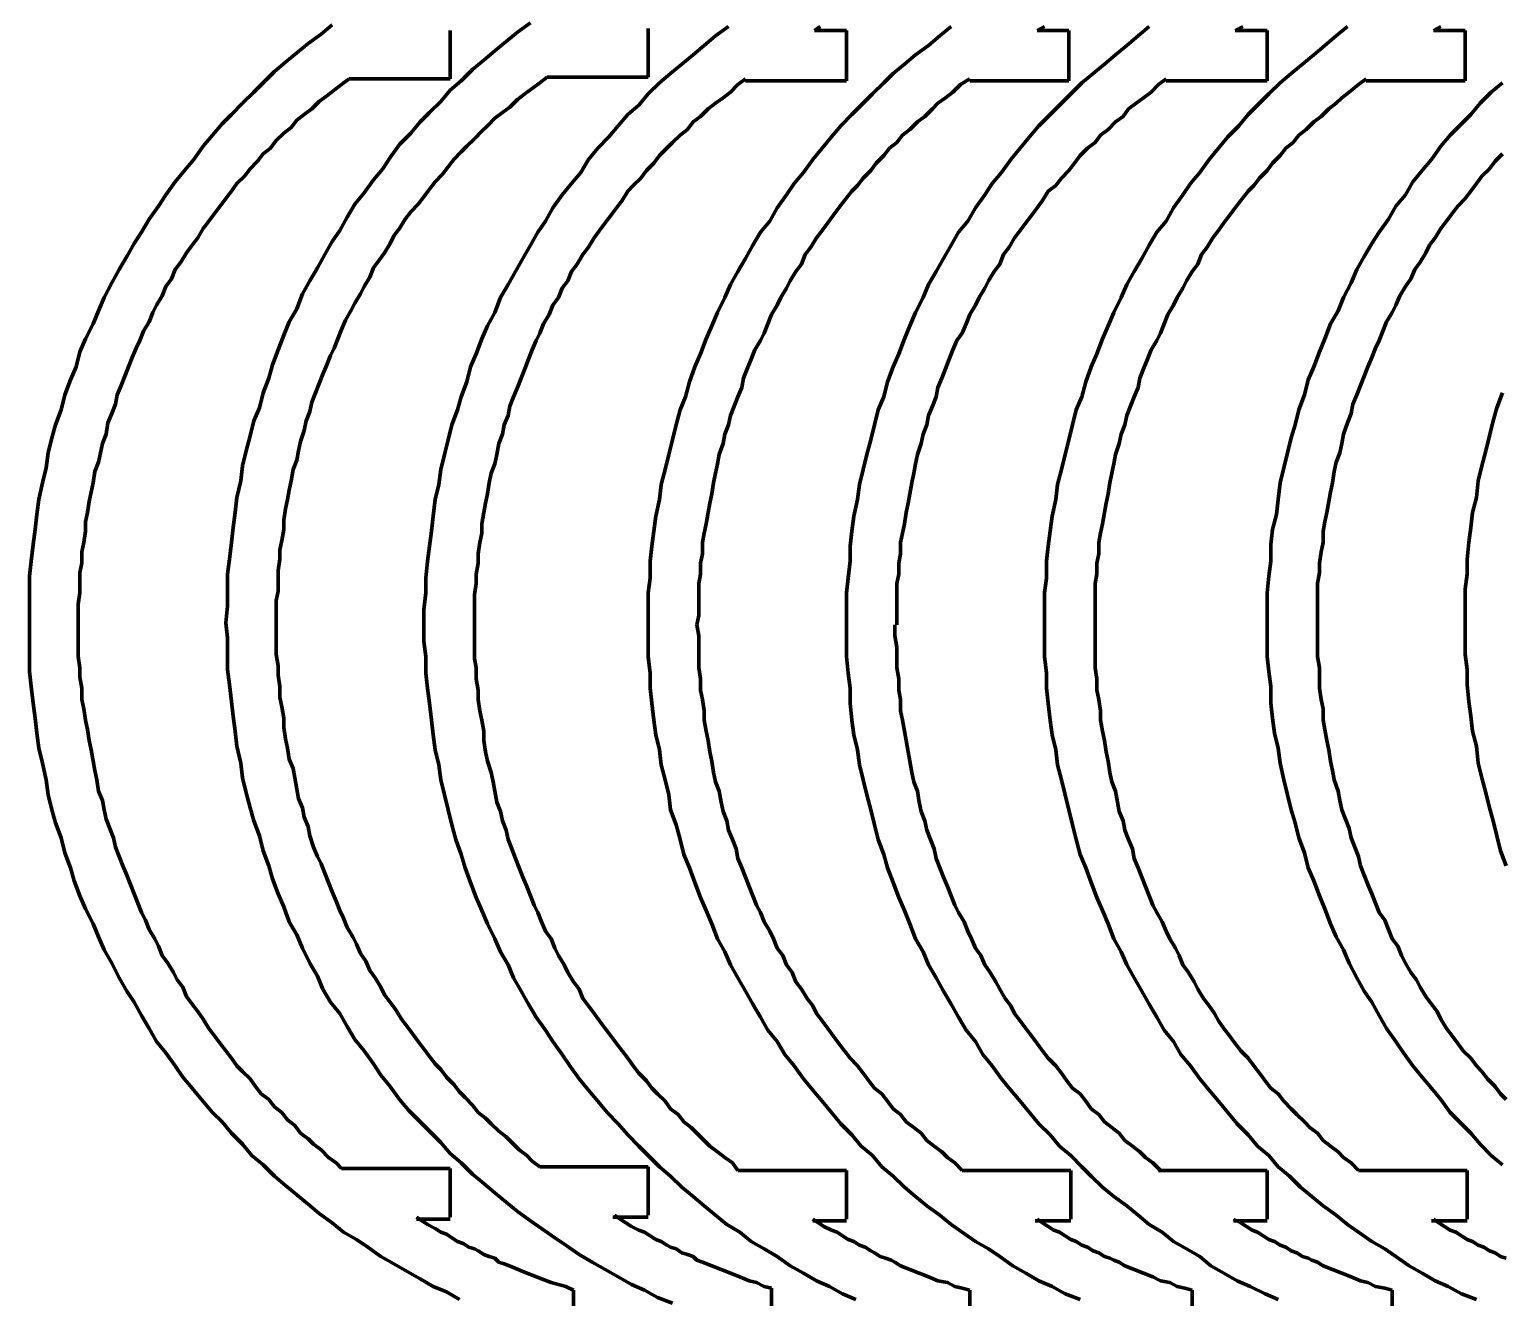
# Model space of a CAD drawing. Header units: inches. Extents: x 3 to 395, y -1 to 557.
# Drawn here: x 9 to 96.6, y 389.6 to 464.9 of the extents above; entities that cross this region are included whole.
import ezdxf

# ---------------------------------------------------------------- set-up
doc = ezdxf.new("R2010")
doc.units = ezdxf.units.IN
doc.layers.add('P', color=250, linetype='CONTINUOUS', lineweight=100)

msp = doc.modelspace()

# ---------------------------------------------------------------- linework, layer by layer
at = {"layer": 'P', "color": 0, "linetype": 'CONTINUOUS'}
for points in [[(9, 429.556), (9, 430.556), (9, 431.444), (9, 432.444), (9.111, 433.333), (9.222, 434.333), (9.333, 435.222), (9.444, 436.111), (9.556, 437), (9.778, 438), (10, 438.889), (10.111, 439.778), (10.333, 440.667), (10.556, 441.444), (10.889, 442.333), (11.111, 443.222), (11.444, 444.111), (11.778, 444.889), (12, 445.778), (12.333, 446.556), (12.778, 447.444), (13.111, 448.222), (13.444, 449), (13.889, 449.889), (14.333, 450.667), (14.778, 451.444), (15.222, 452.222), (15.667, 452.889), (16.111, 453.667), (16.667, 454.444), (17.111, 455.111), (17.667, 455.889), (18.222, 456.556), (18.778, 457.222), (19.333, 458), (19.889, 458.667), (20.444, 459.333), (21, 459.889), (21.667, 460.556), (22.333, 461.222), (22.889, 461.778), (23.556, 462.444), (24.222, 463), (24.889, 463.556), (25.556, 464.111), (26.333, 464.667), (27, 465.222)], [(20.667, 429.667), (20.778, 430.667), (20.778, 431.667), (20.778, 432.556), (20.889, 433.444), (21, 434.444), (21.111, 435.333), (21.222, 436.222), (21.333, 437.111), (21.556, 438.111), (21.667, 439), (21.889, 439.889), (22.111, 440.778), (22.333, 441.667), (22.667, 442.444), (22.889, 443.333), (23.222, 444.222), (23.444, 445), (23.778, 445.889), (24.111, 446.778), (24.444, 447.556), (24.889, 448.333), (25.222, 449.222), (25.667, 450), (26.111, 450.778), (26.556, 451.556), (27, 452.333), (27.444, 453), (27.889, 453.778), (28.333, 454.556), (28.889, 455.222), (29.444, 456), (30, 456.667), (30.444, 457.333), (31, 458.111), (31.667, 458.778), (32.222, 459.444), (32.778, 460), (33.444, 460.667), (34, 461.333), (34.667, 461.889), (35.333, 462.556), (36, 463.111), (36.667, 463.667), (37.333, 464.222), (38, 464.778), (38.778, 465.333)], [(32.444, 429.556), (32.444, 430.444), (32.556, 431.444), (32.556, 432.333), (32.667, 433.333), (32.778, 434.222), (32.889, 435.111), (33, 436), (33.111, 437), (33.333, 437.889), (33.444, 438.778), (33.667, 439.667), (33.889, 440.556), (34.111, 441.444), (34.444, 442.333), (34.667, 443.111), (35, 444), (35.222, 444.889), (35.556, 445.667), (35.889, 446.556), (36.222, 447.333), (36.667, 448.111), (37, 449), (37.444, 449.778), (37.889, 450.556), (38.333, 451.333), (38.778, 452.111), (39.222, 452.889), (39.667, 453.556), (40.111, 454.333), (40.667, 455.111), (41.222, 455.778), (41.778, 456.444), (42.222, 457.222), (42.778, 457.889), (43.444, 458.556), (44, 459.222), (44.556, 459.889), (45.222, 460.444), (45.778, 461.111), (46.444, 461.778), (47.111, 462.333), (47.778, 462.889), (48.444, 463.444), (49.111, 464), (49.778, 464.556), (50.556, 465.111)], [(45.778, 429.556), (45.778, 430.444), (45.778, 431.444), (45.889, 432.333), (45.889, 433.333), (46, 434.222), (46.111, 435.111), (46.222, 436), (46.444, 437), (46.556, 437.889), (46.778, 438.778), (47, 439.667), (47.222, 440.556), (47.444, 441.444), (47.667, 442.333), (48, 443.111), (48.222, 444), (48.556, 444.889), (48.889, 445.667), (49.222, 446.556), (49.556, 447.333), (49.889, 448.111), (50.333, 449), (50.667, 449.778), (51.111, 450.556), (51.556, 451.333), (52, 452.111), (52.444, 452.889), (53, 453.556), (53.444, 454.333), (54, 455.111), (54.444, 455.778), (55, 456.444), (55.556, 457.222), (56.111, 457.889), (56.667, 458.556), (57.222, 459.222), (57.889, 459.889), (58.444, 460.444), (59.111, 461.111), (59.778, 461.778), (60.333, 462.333), (61, 462.889), (61.667, 463.444), (62.444, 464), (63.111, 464.556), (63.778, 465.111)], [(45.778, 465), (45.778, 462.111)], [(55.667, 464.889), (56, 465.111)], [(57.556, 429.556), (57.556, 430.444), (57.556, 431.444), (57.667, 432.333), (57.778, 433.333), (57.778, 434.222), (57.889, 435.111), (58, 436), (58.222, 437), (58.333, 437.889), (58.556, 438.778), (58.778, 439.667), (59, 440.556), (59.222, 441.444), (59.444, 442.333), (59.778, 443.111), (60, 444), (60.333, 444.889), (60.667, 445.667), (61, 446.556), (61.333, 447.333), (61.667, 448.111), (62.111, 449), (62.444, 449.778), (62.889, 450.556), (63.333, 451.333), (63.778, 452.111), (64.222, 452.889), (64.778, 453.556), (65.222, 454.333), (65.778, 455.111), (66.222, 455.778), (66.778, 456.444), (67.333, 457.222), (67.889, 457.889), (68.444, 458.556), (69, 459.222), (69.667, 459.889), (70.222, 460.444), (70.889, 461.111), (71.556, 461.778), (72.222, 462.333), (72.889, 462.889), (73.556, 463.444), (74.222, 464), (74.889, 464.556), (75.556, 465.111)], [(68.889, 464.889), (69.333, 465.111)], [(69.333, 429.556), (69.333, 430.444), (69.333, 431.444), (69.444, 432.333), (69.444, 433.333), (69.556, 434.222), (69.667, 435.111), (69.778, 436), (70, 437), (70.111, 437.889), (70.333, 438.778), (70.556, 439.667), (70.778, 440.556), (71, 441.444), (71.222, 442.333), (71.556, 443.111), (71.778, 444), (72.111, 444.889), (72.444, 445.667), (72.778, 446.556), (73.111, 447.333), (73.444, 448.111), (73.889, 449), (74.222, 449.778), (74.667, 450.556), (75.111, 451.333), (75.556, 452.111), (76, 452.889), (76.556, 453.556), (77, 454.333), (77.556, 455.111), (78, 455.778), (78.556, 456.444), (79.111, 457.222), (79.667, 457.889), (80.222, 458.556), (80.889, 459.222), (81.444, 459.889), (82, 460.444), (82.667, 461.111), (83.333, 461.778), (84, 462.333), (84.667, 462.889), (85.333, 463.444), (86, 464), (86.667, 464.556), (87.333, 465.111)], [(80.667, 464.889), (81.111, 465.111)], [(92.444, 464.889), (92.889, 465.111)], [(34, 464.889), (34, 462)], [(55.667, 464.889), (57.556, 464.889)], [(57.556, 464.889), (57.556, 461.889)], [(68.889, 464.889), (70.778, 464.889)], [(70.778, 464.889), (70.778, 461.889)], [(80.667, 464.889), (82.556, 464.889)], [(82.556, 464.889), (82.556, 461.889)], [(92.444, 464.889), (94.333, 464.889)], [(94.333, 464.889), (94.333, 461.889)], [(11.889, 429.556), (11.889, 430.222), (11.889, 430.778), (12, 431.444), (12, 432), (12, 432.667), (12.111, 433.222), (12.111, 433.889), (12.222, 434.444), (12.333, 435.111), (12.333, 435.667), (12.444, 436.222), (12.556, 436.889), (12.667, 437.444), (12.778, 438), (12.889, 438.667), (13.111, 439.222), (13.222, 439.778), (13.333, 440.333), (13.556, 440.889), (13.667, 441.556), (13.889, 442.111), (14.111, 442.667), (14.222, 443.222), (14.444, 443.778), (14.667, 444.333), (14.889, 444.889), (15.111, 445.444), (15.333, 446), (15.556, 446.444), (15.778, 447), (16.111, 447.556), (16.333, 448.111), (16.556, 448.556), (16.889, 449.111), (17.111, 449.667), (17.444, 450.111), (17.667, 450.667), (18, 451.111), (18.333, 451.667), (18.667, 452.111), (19, 452.556), (19.333, 453.111), (19.667, 453.556), (20, 454), (20.333, 454.444), (20.667, 454.889), (21, 455.333), (21.333, 455.778), (21.778, 456.222), (22.111, 456.667), (22.556, 457.111), (22.889, 457.556), (23.333, 457.889), (23.667, 458.333), (24.111, 458.778), (24.556, 459.111), (24.889, 459.556), (25.333, 459.889), (25.778, 460.222), (26.222, 460.667), (26.667, 461), (27.111, 461.333), (27.556, 461.667), (28, 462)], [(23.667, 429.667), (23.667, 430.333), (23.667, 431), (23.778, 431.556), (23.778, 432.222), (23.778, 432.778), (23.889, 433.444), (23.889, 434), (24, 434.556), (24.111, 435.222), (24.111, 435.778), (24.222, 436.444), (24.333, 437), (24.444, 437.556), (24.556, 438.111), (24.667, 438.778), (24.889, 439.333), (25, 439.889), (25.111, 440.444), (25.333, 441.111), (25.444, 441.667), (25.667, 442.222), (25.778, 442.778), (26, 443.333), (26.222, 443.889), (26.444, 444.444), (26.667, 445), (26.889, 445.556), (27.111, 446), (27.333, 446.556), (27.556, 447.111), (27.778, 447.667), (28.111, 448.222), (28.333, 448.667), (28.667, 449.222), (28.889, 449.667), (29.222, 450.222), (29.444, 450.778), (29.778, 451.222), (30.111, 451.667), (30.444, 452.222), (30.667, 452.667), (31, 453.111), (31.333, 453.667), (31.667, 454.111), (32.111, 454.556), (32.444, 455), (32.778, 455.444), (33.111, 455.889), (33.556, 456.333), (33.889, 456.778), (34.222, 457.222), (34.667, 457.667), (35, 458), (35.444, 458.444), (35.889, 458.889), (36.222, 459.222), (36.667, 459.667), (37.111, 460), (37.556, 460.333), (38, 460.778), (38.444, 461.111), (38.889, 461.444), (39.333, 461.778), (39.778, 462.111)], [(28, 462), (34, 462)], [(35.444, 429.556), (35.444, 430.111), (35.444, 430.778), (35.444, 431.333), (35.556, 432), (35.556, 432.556), (35.667, 433.222), (35.667, 433.778), (35.778, 434.444), (35.889, 435), (35.889, 435.556), (36, 436.222), (36.111, 436.778), (36.222, 437.333), (36.333, 438), (36.444, 438.556), (36.667, 439.111), (36.778, 439.667), (36.889, 440.333), (37.111, 440.889), (37.222, 441.444), (37.444, 442), (37.556, 442.556), (37.778, 443.111), (38, 443.667), (38.222, 444.222), (38.444, 444.778), (38.667, 445.333), (38.889, 445.889), (39.111, 446.444), (39.333, 446.889), (39.556, 447.444), (39.889, 448), (40.111, 448.556), (40.444, 449), (40.667, 449.556), (41, 450), (41.222, 450.556), (41.556, 451), (41.889, 451.556), (42.222, 452), (42.556, 452.556), (42.889, 453), (43.222, 453.444), (43.556, 453.889), (43.889, 454.333), (44.222, 454.778), (44.556, 455.333), (44.889, 455.667), (45.333, 456.111), (45.667, 456.556), (46.111, 457), (46.444, 457.444), (46.889, 457.889), (47.222, 458.222), (47.667, 458.667), (48.111, 459), (48.444, 459.444), (48.889, 459.778), (49.333, 460.222), (49.778, 460.556), (50.222, 460.889), (50.667, 461.222), (51.111, 461.667), (51.556, 462)], [(39.778, 462.111), (45.778, 462.111)], [(48.667, 429.556), (48.778, 430.111), (48.778, 430.778), (48.778, 431.333), (48.778, 432), (48.889, 432.556), (48.889, 433.222), (49, 433.778), (49, 434.444), (49.111, 435), (49.222, 435.556), (49.333, 436.222), (49.444, 436.778), (49.556, 437.333), (49.667, 438), (49.778, 438.556), (49.889, 439.111), (50, 439.667), (50.222, 440.333), (50.333, 440.889), (50.556, 441.444), (50.667, 442), (50.889, 442.556), (51.111, 443.111), (51.333, 443.667), (51.444, 444.222), (51.667, 444.778), (51.889, 445.333), (52.111, 445.889), (52.444, 446.444), (52.667, 446.889), (52.889, 447.444), (53.111, 448), (53.444, 448.556), (53.667, 449), (54, 449.556), (54.222, 450), (54.556, 450.556), (54.889, 451), (55.111, 451.556), (55.444, 452), (55.778, 452.556), (56.111, 453), (56.444, 453.444), (56.778, 453.889), (57.111, 454.333), (57.444, 454.778), (57.889, 455.333), (58.222, 455.667), (58.556, 456.111), (59, 456.556), (59.333, 457), (59.778, 457.444), (60.111, 457.889), (60.556, 458.222), (60.889, 458.667), (61.333, 459), (61.778, 459.444), (62.222, 459.778), (62.667, 460.222), (63, 460.556), (63.444, 460.889), (63.889, 461.222), (64.333, 461.667), (64.889, 462)], [(51.556, 461.889), (57.556, 461.889)], [(60.556, 429.556), (60.556, 430.111), (60.556, 430.778), (60.556, 431.333), (60.556, 432), (60.667, 432.556), (60.667, 433.222), (60.778, 433.778), (60.778, 434.444), (60.889, 435), (61, 435.556), (61.111, 436.222), (61.222, 436.778), (61.333, 437.333), (61.444, 438), (61.556, 438.556), (61.667, 439.111), (61.778, 439.667), (62, 440.333), (62.111, 440.889), (62.333, 441.444), (62.444, 442), (62.667, 442.556), (62.889, 443.111), (63, 443.667), (63.222, 444.222), (63.444, 444.778), (63.667, 445.333), (63.889, 445.889), (64.111, 446.444), (64.444, 446.889), (64.667, 447.444), (64.889, 448), (65.222, 448.556), (65.444, 449), (65.778, 449.556), (66, 450), (66.333, 450.556), (66.667, 451), (66.889, 451.556), (67.222, 452), (67.556, 452.556), (67.889, 453), (68.222, 453.444), (68.556, 453.889), (68.889, 454.333), (69.222, 454.778), (69.556, 455.333), (70, 455.667), (70.333, 456.111), (70.778, 456.556), (71.111, 457), (71.444, 457.444), (71.889, 457.889), (72.333, 458.222), (72.667, 458.667), (73.111, 459), (73.556, 459.444), (74, 459.778), (74.333, 460.222), (74.778, 460.556), (75.222, 460.889), (75.667, 461.222), (76.111, 461.667), (76.556, 462)], [(64.889, 461.889), (70.778, 461.889)], [(72.333, 429.556), (72.333, 430.111), (72.333, 430.778), (72.333, 431.333), (72.333, 432), (72.444, 432.556), (72.444, 433.222), (72.556, 433.778), (72.556, 434.444), (72.667, 435), (72.778, 435.556), (72.889, 436.222), (73, 436.778), (73.111, 437.333), (73.222, 438), (73.333, 438.556), (73.444, 439.111), (73.556, 439.667), (73.778, 440.333), (73.889, 440.889), (74.111, 441.444), (74.222, 442), (74.444, 442.556), (74.667, 443.111), (74.889, 443.667), (75, 444.222), (75.222, 444.778), (75.444, 445.333), (75.667, 445.889), (76, 446.444), (76.222, 446.889), (76.444, 447.444), (76.667, 448), (77, 448.556), (77.222, 449), (77.556, 449.556), (77.778, 450), (78.111, 450.556), (78.444, 451), (78.667, 451.556), (79, 452), (79.333, 452.556), (79.667, 453), (80, 453.444), (80.333, 453.889), (80.667, 454.333), (81, 454.778), (81.444, 455.333), (81.778, 455.667), (82.111, 456.111), (82.556, 456.556), (82.889, 457), (83.333, 457.444), (83.667, 457.889), (84.111, 458.222), (84.444, 458.667), (84.889, 459), (85.333, 459.444), (85.778, 459.778), (86.222, 460.222), (86.667, 460.556), (87, 460.889), (87.444, 461.222), (88, 461.667), (88.444, 462)], [(76.556, 461.889), (82.556, 461.889)], [(82.556, 429.556), (82.556, 430.556), (82.556, 431.444), (82.667, 432.444), (82.778, 433.333), (82.778, 434.333), (82.889, 435.222), (83.111, 436.111), (83.222, 437), (83.333, 438), (83.556, 438.889), (83.778, 439.778), (84, 440.667), (84.222, 441.444), (84.444, 442.333), (84.778, 443.222), (85, 444.111), (85.333, 444.889), (85.667, 445.778), (86, 446.556), (86.333, 447.444), (86.778, 448.222), (87.111, 449), (87.556, 449.889), (87.889, 450.667), (88.333, 451.444), (88.778, 452.222), (89.222, 452.889), (89.778, 453.667), (90.222, 454.444), (90.778, 455.111), (91.222, 455.889), (91.778, 456.556), (92.333, 457.222), (92.889, 458), (93.444, 458.667), (94.111, 459.333), (94.667, 459.889), (95.222, 460.556), (95.889, 461.222), (96.556, 461.778)], [(88.444, 461.889), (94.333, 461.889)], [(85.556, 429.556), (85.556, 430.222), (85.556, 430.778), (85.556, 431.444), (85.556, 432), (85.667, 432.667), (85.667, 433.222), (85.778, 433.889), (85.889, 434.444), (85.889, 435.111), (86, 435.667), (86.111, 436.222), (86.222, 436.889), (86.333, 437.444), (86.444, 438), (86.556, 438.667), (86.667, 439.222), (86.889, 439.778), (87, 440.333), (87.111, 440.889), (87.333, 441.556), (87.556, 442.111), (87.667, 442.667), (87.889, 443.222), (88.111, 443.778), (88.333, 444.333), (88.556, 444.889), (88.778, 445.444), (89, 446), (89.222, 446.444), (89.444, 447), (89.667, 447.556), (90, 448.111), (90.222, 448.556), (90.444, 449.111), (90.778, 449.667), (91.111, 450.111), (91.333, 450.667), (91.667, 451.111), (92, 451.667), (92.222, 452.111), (92.556, 452.556), (92.889, 453.111), (93.222, 453.556), (93.556, 454), (93.889, 454.444), (94.333, 454.889), (94.667, 455.333), (95, 455.778), (95.333, 456.222), (95.778, 456.667), (96.111, 457.111), (96.556, 457.556)], [(94.333, 429.667), (94.333, 430.667), (94.333, 431.667), (94.444, 432.556), (94.444, 433.444), (94.556, 434.444), (94.667, 435.333), (94.778, 436.222), (95, 437.111), (95.111, 438.111), (95.333, 439), (95.556, 439.889), (95.778, 440.778), (96, 441.667), (96.222, 442.444), (96.556, 443.333)], [(34.556, 389.444), (33.778, 389.889), (33, 390.222), (32.222, 390.667), (31.444, 391.111), (30.667, 391.556), (29.889, 392), (29.111, 392.556), (28.444, 393), (27.667, 393.444), (27, 394), (26.222, 394.556), (25.556, 395.111), (24.889, 395.667), (24.222, 396.222), (23.556, 396.778), (22.889, 397.444), (22.222, 398), (21.667, 398.667), (21, 399.333), (20.444, 400), (19.889, 400.556), (19.222, 401.333), (18.667, 402), (18.111, 402.667), (17.667, 403.333), (17.111, 404.111), (16.556, 404.778), (16.111, 405.556), (15.667, 406.333), (15.222, 407.111), (14.778, 407.778), (14.333, 408.556), (13.889, 409.444), (13.444, 410.222), (13.111, 411), (12.778, 411.778), (12.333, 412.667), (12, 413.444), (11.667, 414.333), (11.444, 415.111), (11.111, 416), (10.889, 416.889), (10.556, 417.778), (10.333, 418.556), (10.111, 419.444), (10, 420.333), (9.778, 421.333), (9.556, 422.222), (9.444, 423.111), (9.333, 424), (9.222, 424.889), (9.111, 425.889), (9, 426.778), (9, 427.667), (9, 428.667), (9, 429.556)], [(27.556, 397.222), (27.222, 397.556), (26.778, 397.889), (26.333, 398.333), (25.889, 398.667), (25.556, 399), (25.111, 399.333), (24.778, 399.778), (24.333, 400.111), (24, 400.556), (23.556, 400.889), (23.222, 401.333), (22.778, 401.667), (22.444, 402.111), (22.111, 402.556), (21.667, 403), (21.333, 403.333), (21, 403.778), (20.667, 404.222), (20.333, 404.667), (20, 405.111), (19.667, 405.556), (19.333, 406.111), (19, 406.556), (18.667, 407), (18.333, 407.444), (18.111, 408), (17.778, 408.444), (17.556, 408.889), (17.222, 409.444), (16.889, 409.889), (16.667, 410.444), (16.444, 410.889), (16.111, 411.444), (15.889, 412), (15.667, 412.444), (15.444, 413), (15.222, 413.556), (15, 414.111), (14.778, 414.667), (14.556, 415.222), (14.333, 415.778), (14.111, 416.333), (14, 416.889), (13.778, 417.444), (13.556, 418), (13.444, 418.556), (13.333, 419.111), (13.111, 419.667), (13, 420.333), (12.889, 420.889), (12.778, 421.444), (12.667, 422.111), (12.556, 422.667), (12.444, 423.333), (12.333, 423.889), (12.222, 424.556), (12.111, 425.111), (12.111, 425.778), (12, 426.444), (12, 427), (11.889, 427.667), (11.889, 428.333), (11.889, 429), (11.889, 429.556)], [(47.222, 389.222), (46.333, 389.556), (45.556, 390), (44.778, 390.333), (44, 390.778), (43.222, 391.222), (42.444, 391.667), (41.667, 392.111), (40.889, 392.667), (40.222, 393.111), (39.444, 393.667), (38.778, 394.111), (38, 394.667), (37.333, 395.222), (36.667, 395.778), (36, 396.333), (35.333, 396.889), (34.667, 397.556), (34, 398.111), (33.444, 398.778), (32.778, 399.444), (32.222, 400), (31.556, 400.667), (31, 401.333), (30.444, 402.111), (29.889, 402.778), (29.444, 403.444), (28.889, 404.222), (28.333, 404.889), (27.889, 405.667), (27.444, 406.444), (26.889, 407.111), (26.444, 407.889), (26.111, 408.667), (25.667, 409.444), (25.222, 410.333), (24.889, 411.111), (24.444, 411.889), (24.111, 412.778), (23.778, 413.556), (23.444, 414.444), (23.222, 415.222), (22.889, 416.111), (22.667, 417), (22.333, 417.889), (22.111, 418.667), (21.889, 419.556), (21.667, 420.444), (21.556, 421.333), (21.333, 422.333), (21.222, 423.222), (21.111, 424.111), (21, 425), (20.889, 426), (20.778, 426.889), (20.778, 427.778), (20.778, 428.778), (20.667, 429.667)], [(39.333, 397.333), (38.889, 397.667), (38.556, 398), (38.111, 398.333), (37.667, 398.778), (37.333, 399.111), (36.889, 399.444), (36.444, 399.889), (36.111, 400.222), (35.667, 400.556), (35.333, 401), (34.889, 401.444), (34.556, 401.778), (34.222, 402.222), (33.778, 402.667), (33.444, 403.111), (33.111, 403.444), (32.778, 403.889), (32.444, 404.333), (32.111, 404.778), (31.778, 405.222), (31.444, 405.667), (31.111, 406.111), (30.778, 406.667), (30.444, 407.111), (30.111, 407.556), (29.889, 408), (29.556, 408.556), (29.222, 409), (29, 409.556), (28.667, 410), (28.444, 410.556), (28.222, 411), (27.889, 411.556), (27.667, 412.111), (27.444, 412.556), (27.222, 413.111), (27, 413.667), (26.778, 414.222), (26.556, 414.778), (26.333, 415.333), (26.111, 415.778), (25.889, 416.333), (25.667, 417), (25.556, 417.556), (25.333, 418.111), (25.222, 418.667), (25, 419.222), (24.889, 419.778), (24.778, 420.444), (24.667, 421), (24.444, 421.556), (24.333, 422.222), (24.222, 422.778), (24.111, 423.444), (24.111, 424), (24, 424.667), (23.889, 425.222), (23.889, 425.889), (23.778, 426.556), (23.778, 427.111), (23.667, 427.778), (23.667, 428.444), (23.667, 429.111), (23.667, 429.667)], [(58.111, 389.444), (57.333, 389.778), (56.556, 390.222), (55.778, 390.556), (55, 391), (54.222, 391.444), (53.444, 392), (52.667, 392.444), (51.889, 392.889), (51.222, 393.444), (50.444, 393.889), (49.778, 394.444), (49.111, 395), (48.444, 395.556), (47.778, 396.111), (47.111, 396.778), (46.444, 397.333), (45.778, 398), (45.222, 398.556), (44.556, 399.222), (44, 399.889), (43.333, 400.556), (42.778, 401.222), (42.222, 401.889), (41.667, 402.556), (41.111, 403.333), (40.667, 404), (40.111, 404.778), (39.667, 405.444), (39.111, 406.222), (38.667, 407), (38.222, 407.778), (37.778, 408.556), (37.444, 409.333), (37, 410.111), (36.667, 410.889), (36.222, 411.778), (35.889, 412.556), (35.556, 413.333), (35.222, 414.222), (34.889, 415.111), (34.667, 415.889), (34.333, 416.778), (34.111, 417.667), (33.889, 418.556), (33.667, 419.444), (33.444, 420.333), (33.333, 421.222), (33.111, 422.111), (33, 423), (32.889, 423.889), (32.778, 424.889), (32.667, 425.778), (32.556, 426.667), (32.556, 427.667), (32.444, 428.556), (32.444, 429.556)], [(51.111, 397.111), (50.778, 397.556), (50.333, 397.889), (49.889, 398.222), (49.444, 398.556), (49.111, 398.889), (48.667, 399.333), (48.333, 399.667), (47.889, 400), (47.556, 400.444), (47.111, 400.778), (46.778, 401.222), (46.333, 401.667), (46, 402), (45.667, 402.444), (45.222, 402.889), (44.889, 403.333), (44.556, 403.778), (44.222, 404.222), (43.889, 404.667), (43.556, 405.111), (43.222, 405.556), (42.889, 406), (42.556, 406.444), (42.222, 406.889), (41.889, 407.333), (41.667, 407.889), (41.333, 408.333), (41, 408.889), (40.778, 409.333), (40.444, 409.889), (40.222, 410.333), (40, 410.889), (39.667, 411.333), (39.444, 411.889), (39.222, 412.444), (39, 412.889), (38.778, 413.444), (38.556, 414), (38.333, 414.556), (38.111, 415.111), (37.889, 415.667), (37.667, 416.222), (37.444, 416.778), (37.333, 417.333), (37.111, 417.889), (37, 418.444), (36.778, 419), (36.667, 419.667), (36.556, 420.222), (36.444, 420.778), (36.222, 421.444), (36.111, 422), (36, 422.667), (36, 423.222), (35.889, 423.889), (35.778, 424.444), (35.667, 425.111), (35.667, 425.667), (35.556, 426.333), (35.556, 427), (35.444, 427.556), (35.444, 428.222), (35.444, 428.889), (35.444, 429.556)], [(71.444, 389.444), (70.556, 389.778), (69.778, 390.222), (69, 390.556), (68.222, 391), (67.444, 391.444), (66.667, 392), (66, 392.444), (65.222, 392.889), (64.444, 393.444), (63.778, 393.889), (63.111, 394.444), (62.333, 395), (61.667, 395.556), (61, 396.111), (60.333, 396.778), (59.667, 397.333), (59.111, 398), (58.444, 398.556), (57.889, 399.222), (57.222, 399.889), (56.667, 400.556), (56.111, 401.222), (55.556, 401.889), (55, 402.556), (54.444, 403.333), (53.889, 404), (53.444, 404.778), (52.889, 405.444), (52.444, 406.222), (52, 407), (51.556, 407.778), (51.111, 408.556), (50.667, 409.333), (50.333, 410.111), (49.889, 410.889), (49.556, 411.778), (49.222, 412.556), (48.889, 413.333), (48.556, 414.222), (48.222, 415.111), (47.889, 415.889), (47.667, 416.778), (47.444, 417.667), (47.111, 418.556), (47, 419.444), (46.778, 420.333), (46.556, 421.222), (46.444, 422.111), (46.222, 423), (46.111, 423.889), (46, 424.889), (45.889, 425.778), (45.889, 426.667), (45.778, 427.667), (45.778, 428.556), (45.778, 429.556)], [(64.444, 397.111), (64, 397.556), (63.556, 397.889), (63.222, 398.222), (62.778, 398.556), (62.333, 398.889), (62, 399.333), (61.556, 399.667), (61.111, 400), (60.778, 400.444), (60.333, 400.778), (60, 401.222), (59.667, 401.667), (59.222, 402), (58.889, 402.444), (58.556, 402.889), (58.222, 403.333), (57.778, 403.778), (57.444, 404.222), (57.111, 404.667), (56.778, 405.111), (56.444, 405.556), (56.111, 406), (55.778, 406.444), (55.556, 406.889), (55.222, 407.333), (54.889, 407.889), (54.556, 408.333), (54.333, 408.889), (54, 409.333), (53.778, 409.889), (53.444, 410.333), (53.222, 410.889), (53, 411.333), (52.667, 411.889), (52.444, 412.444), (52.222, 412.889), (52, 413.444), (51.778, 414), (51.556, 414.556), (51.333, 415.111), (51.111, 415.667), (51, 416.222), (50.778, 416.778), (50.556, 417.333), (50.444, 417.889), (50.222, 418.444), (50.111, 419), (50, 419.667), (49.778, 420.222), (49.667, 420.778), (49.556, 421.444), (49.444, 422), (49.333, 422.667), (49.222, 423.222), (49.111, 423.889), (49.111, 424.444), (49, 425.111), (48.889, 425.667), (48.889, 426.333), (48.778, 427), (48.778, 427.556), (48.778, 428.222), (48.778, 428.889), (48.667, 429.556)], [(83.222, 389.444), (82.444, 389.778), (81.556, 390.222), (80.778, 390.556), (80, 391), (79.222, 391.444), (78.556, 392), (77.778, 392.444), (77, 392.889), (76.333, 393.444), (75.556, 393.889), (74.889, 394.444), (74.222, 395), (73.444, 395.556), (72.778, 396.111), (72.111, 396.778), (71.556, 397.333), (70.889, 398), (70.222, 398.556), (69.667, 399.222), (69, 399.889), (68.444, 400.556), (67.889, 401.222), (67.333, 401.889), (66.778, 402.556), (66.222, 403.333), (65.667, 404), (65.222, 404.778), (64.667, 405.444), (64.222, 406.222), (63.778, 407), (63.333, 407.778), (62.889, 408.556), (62.444, 409.333), (62.111, 410.111), (61.667, 410.889), (61.333, 411.778), (61, 412.556), (60.667, 413.333), (60.333, 414.222), (60, 415.111), (59.778, 415.889), (59.444, 416.778), (59.222, 417.667), (59, 418.556), (58.778, 419.444), (58.556, 420.333), (58.333, 421.222), (58.222, 422.111), (58, 423), (57.889, 423.889), (57.778, 424.889), (57.778, 425.778), (57.667, 426.667), (57.556, 427.667), (57.556, 428.556), (57.556, 429.556)], [(76.222, 397.111), (75.778, 397.556), (75.333, 397.889), (75, 398.222), (74.556, 398.556), (74.111, 398.889), (73.778, 399.333), (73.333, 399.667), (72.889, 400), (72.556, 400.444), (72.111, 400.778), (71.778, 401.222), (71.444, 401.667), (71, 402), (70.667, 402.444), (70.333, 402.889), (70, 403.333), (69.556, 403.778), (69.222, 404.222), (68.889, 404.667), (68.556, 405.111), (68.222, 405.556), (67.889, 406), (67.556, 406.444), (67.333, 406.889), (67, 407.333), (66.667, 407.889), (66.444, 408.333), (66.111, 408.889), (65.778, 409.333), (65.556, 409.889), (65.222, 410.333), (65, 410.889), (64.778, 411.333), (64.556, 411.889), (64.222, 412.444), (64, 412.889), (63.778, 413.444), (63.556, 414), (63.333, 414.556), (63.111, 415.111), (62.889, 415.667), (62.778, 416.222), (62.556, 416.778), (62.333, 417.333), (62.222, 417.889), (62, 418.444), (61.889, 419), (61.778, 419.667), (61.556, 420.222), (61.444, 420.778), (61.333, 421.444), (61.222, 422), (61.111, 422.667), (61, 423.222), (60.889, 423.889), (60.778, 424.444), (60.778, 425.111), (60.667, 425.667), (60.667, 426.333), (60.556, 427), (60.556, 427.556), (60.556, 428.222), (60.444, 428.889), (60.444, 429.556)], [(95, 389.444), (94.111, 389.778), (93.333, 390.222), (92.556, 390.556), (91.778, 391), (91, 391.444), (90.222, 392), (89.556, 392.444), (88.778, 392.889), (88, 393.444), (87.333, 393.889), (86.667, 394.444), (85.889, 395), (85.222, 395.556), (84.556, 396.111), (83.889, 396.778), (83.222, 397.333), (82.667, 398), (82, 398.556), (81.444, 399.222), (80.778, 399.889), (80.222, 400.556), (79.667, 401.222), (79.111, 401.889), (78.556, 402.556), (78, 403.333), (77.444, 404), (77, 404.778), (76.444, 405.444), (76, 406.222), (75.556, 407), (75.111, 407.778), (74.667, 408.556), (74.222, 409.333), (73.889, 410.111), (73.444, 410.889), (73.111, 411.778), (72.778, 412.556), (72.444, 413.333), (72.111, 414.222), (71.778, 415.111), (71.444, 415.889), (71.222, 416.778), (71, 417.667), (70.778, 418.556), (70.556, 419.444), (70.333, 420.333), (70.111, 421.222), (70, 422.111), (69.778, 423), (69.667, 423.889), (69.556, 424.889), (69.444, 425.778), (69.444, 426.667), (69.333, 427.667), (69.333, 428.556), (69.333, 429.556)], [(88, 397.111), (87.556, 397.556), (87.111, 397.889), (86.778, 398.222), (86.333, 398.556), (85.889, 398.889), (85.556, 399.333), (85.111, 399.667), (84.778, 400), (84.333, 400.444), (84, 400.778), (83.556, 401.222), (83.222, 401.667), (82.778, 402), (82.444, 402.444), (82.111, 402.889), (81.778, 403.333), (81.444, 403.778), (81, 404.222), (80.667, 404.667), (80.333, 405.111), (80, 405.556), (79.667, 406), (79.444, 406.444), (79.111, 406.889), (78.778, 407.333), (78.444, 407.889), (78.222, 408.333), (77.889, 408.889), (77.556, 409.333), (77.333, 409.889), (77.111, 410.333), (76.778, 410.889), (76.556, 411.333), (76.333, 411.889), (76, 412.444), (75.778, 412.889), (75.556, 413.444), (75.333, 414), (75.111, 414.556), (74.889, 415.111), (74.667, 415.667), (74.556, 416.222), (74.333, 416.778), (74.111, 417.333), (74, 417.889), (73.778, 418.444), (73.667, 419), (73.556, 419.667), (73.333, 420.222), (73.222, 420.778), (73.111, 421.444), (73, 422), (72.889, 422.667), (72.778, 423.222), (72.667, 423.889), (72.667, 424.444), (72.556, 425.111), (72.444, 425.667), (72.444, 426.333), (72.333, 427), (72.333, 427.556), (72.333, 428.222), (72.333, 428.889), (72.333, 429.556)], [(96.556, 397.444), (95.889, 398), (95.222, 398.667), (94.667, 399.333), (94, 400), (93.444, 400.556), (92.889, 401.333), (92.333, 402), (91.778, 402.667), (91.222, 403.333), (90.667, 404.111), (90.222, 404.778), (89.667, 405.556), (89.222, 406.333), (88.778, 407.111), (88.333, 407.778), (87.889, 408.556), (87.444, 409.444), (87.111, 410.222), (86.667, 411), (86.333, 411.778), (86, 412.667), (85.667, 413.444), (85.333, 414.333), (85, 415.111), (84.778, 416), (84.444, 416.889), (84.222, 417.778), (84, 418.556), (83.778, 419.444), (83.556, 420.333), (83.333, 421.333), (83.222, 422.222), (83, 423.111), (82.889, 424), (82.778, 424.889), (82.778, 425.889), (82.667, 426.778), (82.556, 427.667), (82.556, 428.667), (82.556, 429.556)], [(96.778, 401.333), (96.444, 401.667), (96.111, 402.111), (95.667, 402.556), (95.333, 403), (95, 403.333), (94.667, 403.778), (94.222, 404.222), (93.889, 404.667), (93.556, 405.111), (93.222, 405.556), (92.889, 406.111), (92.667, 406.556), (92.333, 407), (92, 407.444), (91.667, 408), (91.444, 408.444), (91.111, 408.889), (90.778, 409.444), (90.556, 409.889), (90.333, 410.444), (90, 410.889), (89.778, 411.444), (89.556, 412), (89.222, 412.444), (89, 413), (88.778, 413.556), (88.556, 414.111), (88.333, 414.667), (88.111, 415.222), (88, 415.778), (87.778, 416.333), (87.556, 416.889), (87.444, 417.444), (87.222, 418), (87, 418.556), (86.889, 419.111), (86.778, 419.667), (86.556, 420.333), (86.444, 420.889), (86.333, 421.444), (86.222, 422.111), (86.111, 422.667), (86, 423.333), (85.889, 423.889), (85.889, 424.556), (85.778, 425.111), (85.667, 425.778), (85.667, 426.444), (85.667, 427), (85.556, 427.667), (85.556, 428.333), (85.556, 429), (85.556, 429.556)], [(96.778, 415.222), (96.444, 416.111), (96.222, 417), (96, 417.889), (95.778, 418.667), (95.556, 419.556), (95.333, 420.444), (95.111, 421.333), (95, 422.333), (94.778, 423.222), (94.667, 424.111), (94.556, 425), (94.444, 426), (94.444, 426.889), (94.333, 427.778), (94.333, 428.778), (94.333, 429.667)], [(27.556, 397.222), (34, 397.222)], [(34, 394.333), (34, 397.222)], [(39.333, 397.333), (45.778, 397.333)], [(45.778, 394.444), (45.778, 397.333)], [(51.111, 397.111), (57.556, 397.111)], [(57.556, 394.222), (57.556, 397.111)], [(64.444, 397.111), (70.889, 397.111)], [(70.889, 394.222), (70.889, 397.111)], [(76.111, 397.111), (82.556, 397.111)], [(82.556, 394.222), (82.556, 397.111)], [(88, 397.111), (94.444, 397.111)], [(94.444, 394.222), (94.444, 397.111)], [(41.333, 390), (40.889, 390.222), (40.444, 390.333), (40, 390.444), (39.444, 390.667), (38.889, 390.889), (38.333, 391.111), (37.778, 391.333), (37.222, 391.556), (36.889, 391.667), (36.667, 391.889), (36.333, 392), (36, 392.111), (35.667, 392.333), (35.444, 392.444), (35.111, 392.556), (34.778, 392.778), (34.444, 392.889), (34.111, 393.111), (33.778, 393.333), (33.444, 393.444), (33.111, 393.667), (32.667, 393.889), (32.333, 394.111), (32, 394.333)], [(32, 394.222), (34, 394.222)], [(43.667, 394.333), (45.778, 394.333)], [(53.111, 390.111), (52.667, 390.222), (52.222, 390.444), (51.778, 390.556), (51.222, 390.778), (50.667, 391), (50.111, 391.222), (49.556, 391.444), (49, 391.667), (48.667, 391.778), (48.444, 392), (48.111, 392.111), (47.778, 392.222), (47.444, 392.444), (47.111, 392.556), (46.889, 392.667), (46.556, 392.889), (46.222, 393), (45.889, 393.222), (45.556, 393.444), (45.222, 393.556), (44.778, 393.778), (44.444, 394), (44.111, 394.222), (43.778, 394.444)], [(64.889, 390), (64.444, 390.111), (64, 390.222), (63.556, 390.444), (63, 390.556), (62.444, 390.778), (61.889, 391), (61.333, 391.222), (60.778, 391.444), (60.444, 391.667), (60.222, 391.778), (59.889, 391.889), (59.556, 392), (59.222, 392.222), (59, 392.333), (58.667, 392.556), (58.333, 392.667), (58, 392.889), (57.667, 393), (57.333, 393.222), (57, 393.444), (56.667, 393.556), (56.222, 393.778), (55.889, 394), (55.556, 394.222)], [(55.556, 394.111), (57.556, 394.111)], [(68.778, 394.111), (70.889, 394.111)], [(78.111, 390), (77.667, 390.111), (77.222, 390.222), (76.778, 390.444), (76.222, 390.556), (75.778, 390.778), (75.222, 391), (74.667, 391.222), (74.111, 391.444), (73.778, 391.667), (73.444, 391.778), (73.222, 391.889), (72.889, 392), (72.556, 392.222), (72.222, 392.333), (71.889, 392.556), (71.556, 392.667), (71.222, 392.889), (70.889, 393), (70.556, 393.222), (70.222, 393.444), (69.889, 393.556), (69.556, 393.778), (69.222, 394), (68.889, 394.222)], [(90, 390), (89.556, 390.111), (89, 390.222), (88.556, 390.444), (88.111, 390.556), (87.556, 390.778), (87, 391), (86.444, 391.222), (85.889, 391.444), (85.556, 391.667), (85.222, 391.778), (85, 391.889), (84.667, 392), (84.333, 392.222), (84, 392.333), (83.667, 392.556), (83.333, 392.667), (83, 392.889), (82.667, 393), (82.333, 393.222), (82, 393.444), (81.667, 393.556), (81.333, 393.778), (81, 394), (80.556, 394.222)], [(80.556, 394.111), (82.556, 394.111)], [(92.333, 394.111), (94.444, 394.111)], [(96.778, 391.889), (96.444, 392), (96.111, 392.222), (95.778, 392.333), (95.444, 392.556), (95.111, 392.667), (94.778, 392.889), (94.444, 393), (94.111, 393.222), (93.778, 393.444), (93.444, 393.556), (93.111, 393.778), (92.778, 394), (92.444, 394.222)], [(41.333, 390), (41.333, 387)], [(53.111, 390.111), (53.111, 387.111)], [(64.889, 390), (64.889, 386.889)], [(78.111, 390), (78.111, 386.889)], [(90, 390), (90, 386.889)]]:
    msp.add_lwpolyline(points, dxfattribs=at)

doc.saveas('drawing.dxf')
